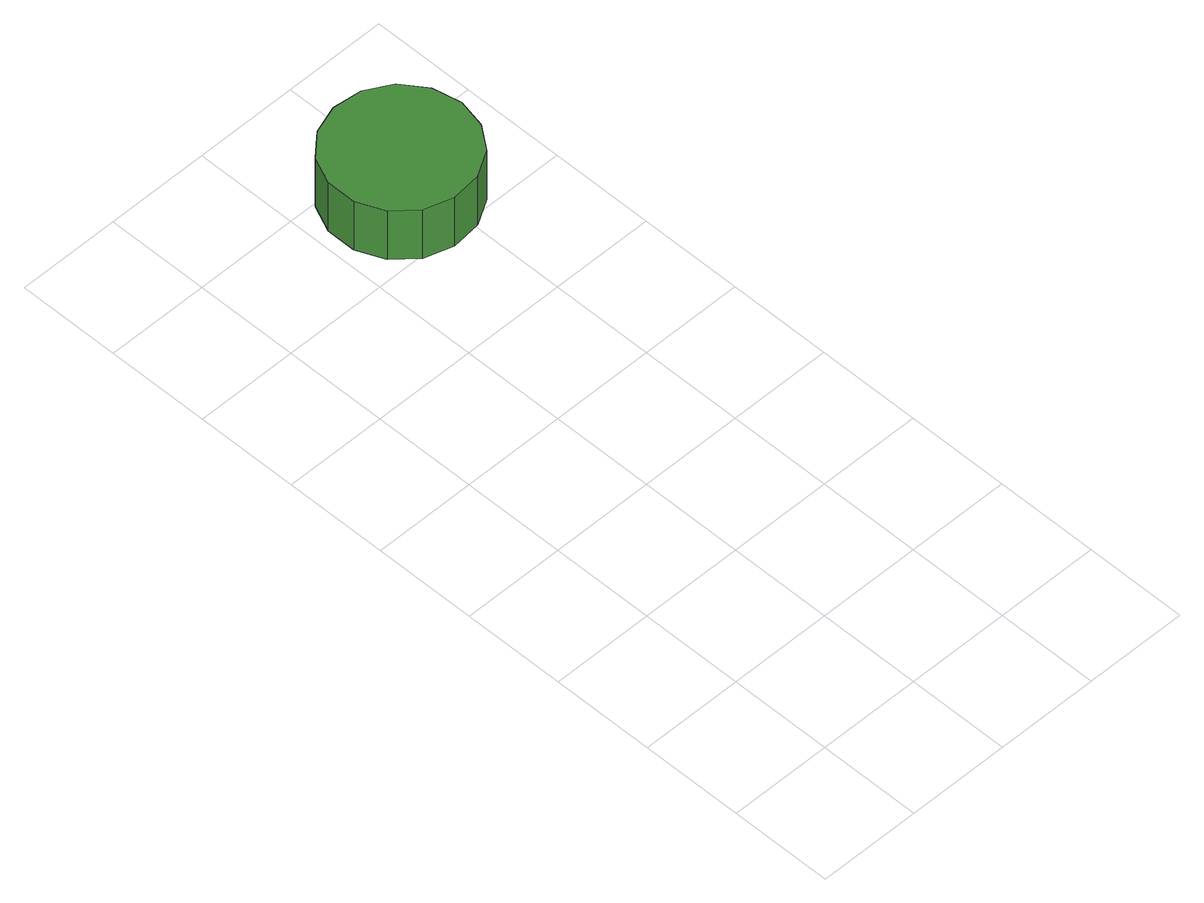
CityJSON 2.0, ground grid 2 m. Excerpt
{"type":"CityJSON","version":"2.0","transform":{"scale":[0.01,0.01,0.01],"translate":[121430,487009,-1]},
"CityObjects":{
"tree1":{"type":"SolitaryVegetationObject","attributes":{"function":"something"}},
"tree2":{"type":"SolitaryVegetationObject","attributes":{"function":"something"},"geometry":[{"type":"MultiSurface","lod":"1","boundaries":[[[0,1,2,3,4,5,6,7,8,9,10,11,12,13,14]],[[15,16,17,18,19,20,21,22,23,24,25,26,27,28,29]],[[0,29,28,1]],[[1,28,27,2]],[[2,27,26,3]],[[3,26,25,4]],[[4,25,24,5]],[[5,24,23,6]],[[6,23,22,7]],[[7,22,21,8]],[[8,21,20,9]],[[9,20,19,10]],[[10,19,18,11]],[[11,18,17,12]],[[12,17,16,13]],[[13,16,15,14]],[[14,15,29,0]]]}]}
},
"vertices":[
[500,1314,176],[488,1370,176],[454,1417,176],[405,1445,176],[348,1451,176],[293,1433,176],[251,1395,176],[228,1343,176],[228,1286,176],[251,1234,176],[293,1195,176],[348,1178,176],[405,1184,176],[454,1212,176],[488,1259,176],[488,1259,61],[454,1212,61],[405,1184,61],[348,1178,61],[293,1195,61],[251,1234,61],[228,1286,61],[228,1343,61],[251,1395,61],[293,1433,61],[348,1451,61],[405,1445,61],[454,1417,61],[488,1370,61],[500,1314,61]
]}
